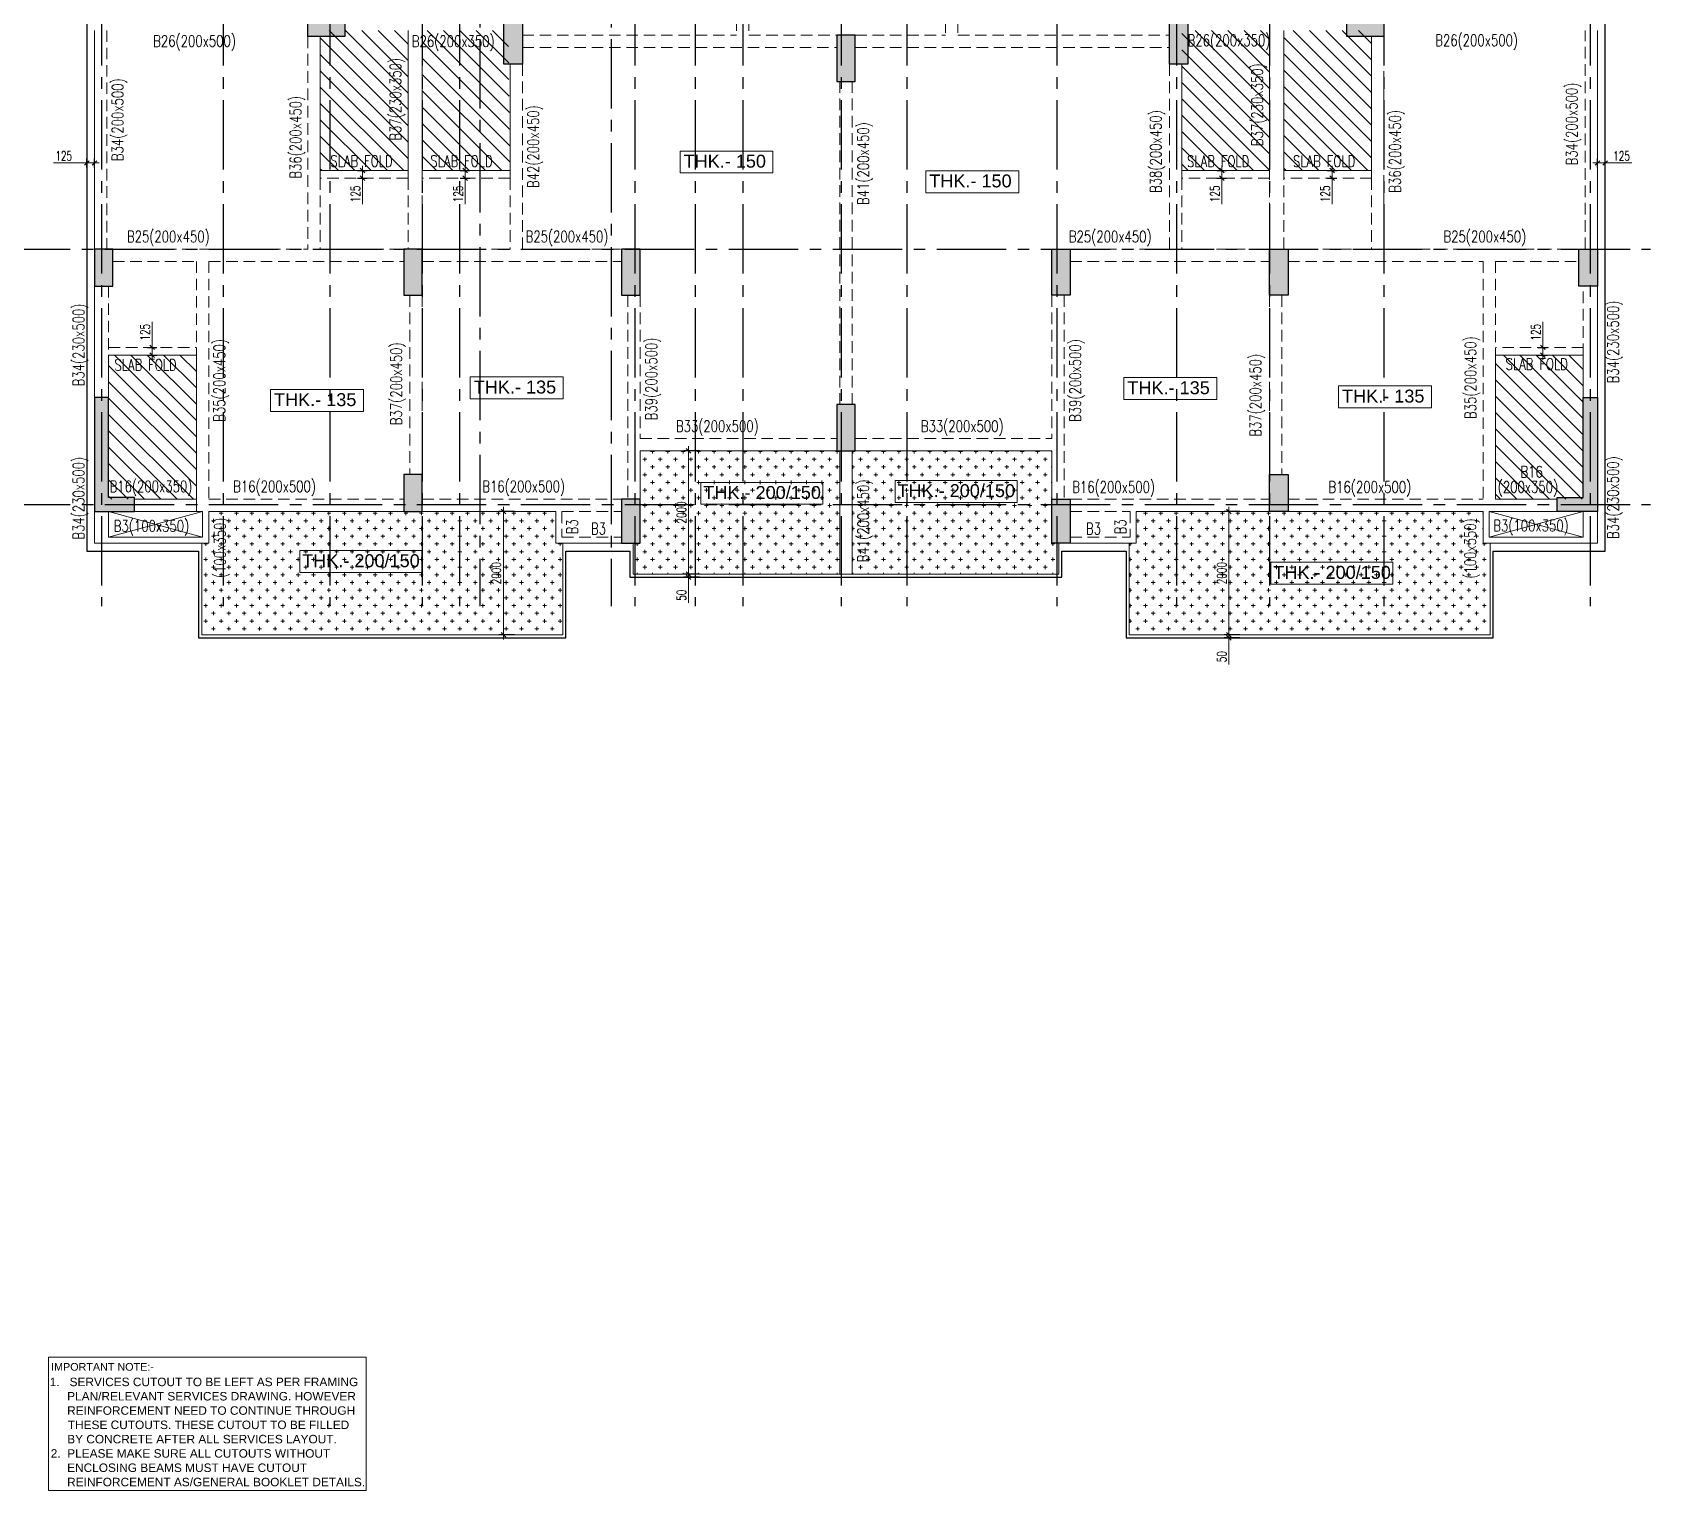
# Model space of a CAD drawing. Header units: millimetres. Extents: x 1255966 to 1543012, y 318612 to 465611.
# Drawn here: x 1416703 to 1442964, y 320204 to 343870 of the extents above; entities that cross this region are included whole.
import ezdxf

# ---------------------------------------------------------------- set-up
doc = ezdxf.new("R2010")
doc.units = ezdxf.units.MM
doc.header["$LTSCALE"] = 500
doc.header["$MEASUREMENT"] = 0
doc.header["$PDMODE"] = 34
doc.linetypes.add('HIDDEN', pattern=[0.375, 0.25, -0.125])
doc.linetypes.add('Site$0$CENTER2', pattern=[1.125, 0.75, -0.125, 0.125, -0.125])
doc.layers.get('Defpoints').update_dxf_attribs({"lineweight": 0})
for name, color, linetype in [('3BEAM NO', 6, 'Continuous'), ('GLASS', 5, 'Continuous'), ('GRID', 7, 'Continuous'), ('S-FRAMING PLAN', 4, 'Continuous'), ('T BEAM N', 3, 'Continuous'), ('TOWER AREA COLUMN.', 6, 'Continuous'), ('WINDOW', 5, 'Continuous')]:
    doc.layers.add(name, color=color, linetype=linetype)
for name, color, linetype, lineweight in [('BEAM N0.', 6, 'Continuous', 18), ('CALL', 1, 'Continuous', 18), ('CUT OUT', 1, 'Continuous', 13), ('dim-M', 1, 'Continuous', 15), ('HATCH', 1, 'Continuous', 5), ('TEXT', 7, 'Continuous', 13), ('TEXT 01', 3, 'Continuous', 15), ('TOWER AREA BEAM..', 3, 'Continuous', 20), ('TOWER COL HATCH', 253, 'Continuous', 20)]:
    doc.layers.add(name, color=color, linetype=linetype, lineweight=lineweight)
doc.layers.add('PROJECTION', color=7, linetype='HIDDEN', true_color=0xff4000)
doc.layers.add('STAIR', color=7, linetype='Continuous', true_color=0x3f4f7f)
doc.styles.add('2MM', font='romans.shx', dxfattribs={"width": 0.7})
doc.styles.add('3mm', font='arial.ttf')
doc.styles.add('ABHI', font='arial.ttf')
doc.styles.add('ARIAL', font='arial.ttf')
doc.styles.add('S-T', font='romans.shx')
doc.dimstyles.new('RAJESH', dxfattribs={"dimtxt": 200, "dimasz": 180, "dimexe": 100, "dimexo": 250, "dimgap": 50, "dimtad": 2, "dimdec": 0, "dimrnd": 5, "dimzin": 1, "dimdsep": 46, "dimtxsty": '2MM', "dimblk": 'OBLIQUE', "dimcen": 0, "dimdle": 100, "dimclrd": 1, "dimclre": 1, "dimclrt": 3, "dimadec": 0, "dimazin": 0, "dimtfac": 1, "dimtdec": 0, "dimtix": 1, "dimtmove": 2, "dimatfit": 3, "dimfxl": 1, "dimtolj": 1, "dimlwd": -1, "dimarcsym": 0})
pattern_1 = [(45, (-1381890.62, -304839.69), (-132.582521, 132.582521), [])]
pattern_2 = [(90, (-1381890.62, -304839.69), (-125, 125), [62.5, -187.5]), (180, (-1381859.37, -304808.44), (-125, -125), [62.5, -187.5])]

# ---------------------------------------------------------------- blocks, each defined once
blk = doc.blocks.new('A$Ca8bcdc7a')
at = {"layer": 'HATCH', "ltscale": 10}
h = blk.add_hatch(dxfattribs=at)
h.set_pattern_fill('ANSI31', color=1, scale=1500)
h.set_pattern_definition(pattern_1)
h.paths.add_polyline_path([(-11160, -13625), (-12585, -13625), (-12585, -15900), (-11160, -15900)])
h = blk.add_hatch(dxfattribs=at)
h.set_pattern_fill('ANSI31', color=1, scale=1500)
h.set_pattern_definition(pattern_1)
h.paths.add_polyline_path([(-9505, -13625), (-10930, -13625), (-10930, -14175), (-10930, -15900), (-9505, -15900)])
h = blk.add_hatch(dxfattribs=at)
h.set_pattern_fill('ANSI31', color=1, scale=1500)
h.set_pattern_definition(pattern_1)
h.paths.add_polyline_path([(2820, -14175), (2820, -13625), (1425, -13625), (1395, -15900), (2820, -15900)])
h = blk.add_hatch(dxfattribs=at)
h.set_pattern_fill('ANSI31', color=1, scale=1500)
h.set_pattern_definition(pattern_1)
h.paths.add_polyline_path([(4475, -13625), (3050, -13625), (3050, -15900), (4475, -15900)])
h = blk.add_hatch(dxfattribs=at)
h.set_pattern_fill('ANSI31', color=1, scale=1500)
h.set_pattern_definition(pattern_1)
h.paths.add_polyline_path([(-16020, -21235), (-14595, -21235), (-14595, -18895), (-16020, -18895)])
h = blk.add_hatch(dxfattribs=at)
h.set_pattern_fill('ANSI31', color=1, scale=1500)
h.set_pattern_definition(pattern_1)
h.paths.add_polyline_path([(7910, -18895), (6485, -18895), (6485, -21235), (7910, -21235)])
h = blk.add_hatch(dxfattribs=at)
h.set_pattern_fill('CROSS', color=1, scale=500, angle=90)
h.set_pattern_definition(pattern_2)
h.paths.add_polyline_path([(-4155, -20450), (-4205, -20450), (-7395, -20450), (-7395, -21950), (-7510, -21950), (-7510, -22450), (-4155, -22450)])
h = blk.add_hatch(dxfattribs=at)
h.set_pattern_fill('CROSS', color=1, scale=500, angle=90)
h.set_pattern_definition(pattern_2)
h.paths.add_polyline_path([(-715, -21950), (-715, -20450), (-3955, -20450), (-3955, -22450), (-600, -22450), (-600, -21950)])
h = blk.add_hatch(dxfattribs=at)
h.set_pattern_fill('CROSS', color=1, scale=500, angle=90)
h.set_pattern_definition(pattern_2)
h.paths.add_polyline_path([(-14395, -21435), (-14395, -21950), (-14510, -21950), (-14510, -23435), (-8650, -23435), (-8650, -21950), (-8765, -21950), (-8765, -21435), (-10930, -21435), (-11230, -21435)])
h = blk.add_hatch(dxfattribs=at)
h.set_pattern_fill('CROSS', color=1, scale=500, angle=90)
h.set_pattern_definition(pattern_2)
h.paths.add_polyline_path([(6400, -23435), (6400, -21950), (6285, -21950), (6285, -21435), (3120, -21435), (2820, -21435), (655, -21435), (655, -21950), (540, -21950), (540, -23435)])
at = {"layer": 'CUT OUT', "color": 1, "ltscale": 10}
for p, q in [((-16020, -21435), (-14495, -21850)), ((-14495, -21435), (-16020, -21850)), ((6385, -21435), (7910, -21850)), ((7910, -21435), (6385, -21850))]:
    blk.add_line(p, q, dxfattribs=at)
at = {"layer": 'S-FRAMING PLAN', "color": 3, "linetype": 'ByBlock', "lineweight": 20, "ltscale": 10}
for p, q in [((-16250, -17175), (-16250, -13625)), ((-11160, -15900), (-11160, -13625)), ((-10930, -15900), (-10930, -13625)), ((2820, -13625), (2820, -16025)), ((3050, -13625), (3050, -16025)), ((8140, -13625), (8140, -17175)), ((-12585, -13725), (-12585, -16025)), ((4475, -13725), (4475, -16025)), ((-9505, -14175), (-9505, -16025)), ((1395, -14175), (1395, -16025)), ((-12585, -15900), (-11160, -15900)), ((-10930, -15900), (-9505, -15900)), ((1395, -15900), (2820, -15900)), ((3050, -15900), (4475, -15900)), ((-16250, -19585), (-16250, -17775)), ((8140, -17775), (8140, -19585)), ((-16020, -18895), (-14595, -18895)), ((-16020, -19585), (-16020, -18895)), ((-14595, -18895), (-14595, -21235)), ((7910, -18895), (6485, -18895)), ((6485, -18895), (6485, -21435)), ((7910, -18895), (7910, -19585)), ((-4205, -20450), (-7395, -20450)), ((-7395, -20450), (-7395, -21235)), ((-4155, -22450), (-4155, -20450)), ((-3955, -22450), (-3955, -20450)), ((-715, -20450), (-3905, -20450)), ((-715, -20450), (-715, -21235)), ((-14595, -21235), (-15600, -21235)), ((7490, -21235), (6485, -21235)), ((-16250, -21950), (-16250, -21435)), ((-16020, -21850), (-16020, -21435)), ((-14495, -21435), (-15600, -21435)), ((-14495, -21435), (-14495, -21850)), ((-14395, -21435), (-14395, -21950)), ((-11230, -21435), (-14395, -21435)), ((-8765, -21435), (-10930, -21435)), ((-8765, -21435), (-8765, -21950)), ((655, -21435), (655, -21950)), ((2820, -21435), (655, -21435)), ((6285, -21435), (3120, -21435)), ((6285, -21435), (6285, -21950)), ((6385, -21435), (6385, -21850)), ((7490, -21435), (6385, -21435)), ((7910, -21435), (7910, -21850)), ((8140, -21435), (8140, -21950)), ((-14395, -21950), (-16250, -21950)), ((-14495, -21850), (-16020, -21850)), ((-7695, -21950), (-8765, -21950)), ((655, -21950), (-415, -21950)), ((8140, -21950), (6285, -21950)), ((7910, -21850), (6385, -21850))]:
    blk.add_line(p, q, dxfattribs=at)
for points in [[(-8650, -21950), (-8650, -23435), (-14510, -23435), (-14510, -21950)], [(-600, -21950), (-600, -22450), (-7510, -22450), (-7510, -21950)], [(540, -21950), (540, -23435), (6400, -23435), (6400, -21950)]]:
    blk.add_lwpolyline(points, dxfattribs=at)
at = {"layer": 'TOWER AREA BEAM..', "color": 3, "linetype": 'HIDDEN', "ltscale": 1.5}
for p, q in [((-5870, -11510), (-5870, -13705)), ((-5670, -11510), (-5670, -13705)), ((-2480, -11475), (-2480, -13705)), ((-2280, -11475), (-2280, -13705)), ((-16050, -17175), (-16050, -13625)), ((7940, -13625), (7940, -17175)), ((-12785, -13725), (-12785, -17175)), ((-5870, -13705), (-9305, -13705)), ((-4205, -13905), (-9305, -13905)), ((-4205, -13705), (-5670, -13705)), ((-2480, -13705), (-3905, -13705)), ((1195, -13905), (-3905, -13905)), ((1195, -13705), (-2280, -13705)), ((4675, -13725), (4675, -17175)), ((-9305, -14175), (-9305, -17175)), ((1195, -14175), (1195, -17175)), ((-4155, -19700), (-4155, -14455)), ((-3955, -19700), (-3955, -14455)), ((-11160, -17175), (-11160, -15900)), ((-10930, -17175), (-10930, -15900)), ((-12585, -16025), (-11160, -16025)), ((-12585, -16025), (-12585, -17175)), ((-10930, -16025), (-9505, -16025)), ((-9505, -16025), (-9505, -17175)), ((1395, -16025), (2820, -16025)), ((1395, -16025), (1395, -17175)), ((2820, -16025), (2820, -17175)), ((3050, -16025), (4475, -16025)), ((3050, -16025), (3050, -17175)), ((4475, -16025), (4475, -17175)), ((-12785, -17175), (-15950, -17175)), ((-11230, -17175), (-12585, -17175)), ((-9505, -17175), (-10930, -17175)), ((-7695, -17175), (-9305, -17175)), ((1195, -17175), (-415, -17175)), ((2820, -17175), (1395, -17175)), ((4475, -17175), (3120, -17175)), ((7840, -17175), (4675, -17175)), ((-14595, -17375), (-15950, -17375)), ((-14595, -17375), (-14595, -18895)), ((-14395, -17375), (-14395, -21235)), ((-11230, -17375), (-14395, -17375)), ((-7695, -17375), (-10930, -17375)), ((2820, -17375), (-415, -17375)), ((6285, -17375), (3120, -17375)), ((6285, -17375), (6285, -21235)), ((6485, -17375), (6485, -18895)), ((7840, -17375), (6485, -17375)), ((-16020, -18895), (-16020, -17775)), ((7910, -17775), (7910, -18895)), ((-11130, -17925), (-11130, -20835)), ((-10930, -17925), (-10930, -20835)), ((-7595, -17925), (-7595, -21235)), ((-7395, -17925), (-7395, -20250)), ((-715, -17925), (-715, -20250)), ((-515, -17925), (-515, -21235)), ((2820, -17925), (2820, -20835)), ((3020, -17925), (3020, -20835)), ((-16020, -18770), (-14595, -18770)), ((7910, -18770), (6485, -18770)), ((-4205, -20250), (-7395, -20250)), ((-715, -20250), (-3905, -20250)), ((-11230, -21235), (-14395, -21235)), ((-7695, -21235), (-10930, -21235)), ((2820, -21235), (-415, -21235)), ((6285, -21235), (3120, -21235)), ((-8665, -21435), (-8665, -21850)), ((-7695, -21435), (-8665, -21435)), ((555, -21435), (-415, -21435)), ((555, -21435), (555, -21850)), ((-7695, -21850), (-8665, -21850)), ((555, -21850), (-415, -21850))]:
    blk.add_line(p, q, dxfattribs=at)
blk = doc.blocks.new('EEE')
at = {"layer": 'GRID', "color": 16, "linetype": 'Site$0$CENTER2', "ltscale": 3}
for points in [[(1417825.6, 258923.2), (1417825.6, 223711.9)], [(1419800.6, 258923.2), (1419800.6, 223711.9)], [(1421530.6, 258923.2), (1421530.6, 223711.9)], [(1423030.6, 258923.2), (1423030.6, 223711.9)], [(1423635.6, 258923.2), (1423635.6, 223711.9)], [(1424487.3, 258923.2), (1423965.6, 258229.8), (1423965.6, 223711.9)], [(1425576.4, 258923.2), (1426098.1, 258229.8), (1426098.1, 223711.9)], [(1426480.6, 258923.2), (1426480.6, 223711.9)], [(1427460.6, 258923.2), (1427460.6, 223711.9)], [(1428230.6, 258923.2), (1428230.6, 223711.9)], [(1429830.6, 258923.2), (1429830.6, 223711.9)], [(1430895.6, 258923.2), (1430895.6, 223711.9)], [(1433330.6, 258923.2), (1433330.6, 223711.9)], [(1435270.6, 258923.2), (1435270.6, 223711.9)], [(1436780.6, 258923.2), (1436780.6, 223711.9)], [(1438635.6, 258923.2), (1438635.6, 223711.9)], [(1441985.6, 258923.2), (1441985.6, 223711.9)], [(1363880.9, 229508.8), (1442964.5, 229508.8)], [(1363880.9, 225363.8), (1442964.5, 225363.8)]]:
    blk.add_lwpolyline(points, dxfattribs=at)
blk = doc.blocks.new('_Oblique')
at = {"color": 0, "linetype": 'ByBlock', "lineweight": -2}
blk.add_line((-0.5, -0.5), (0.5, 0.5), dxfattribs=at)
blk = doc.blocks.new('*D89')
at = {"layer": 'Defpoints', "color": 0, "ltscale": 100, "transparency": 16777216}
for p in [(1437676, 341628), (1437676, 341503), (1437798, 341503)]:
    blk.add_point(p, dxfattribs=at)
at = {"layer": 'dim-M', "color": 1, "ltscale": 100, "transparency": 16777216}
for p, q in [((1437798, 341703), (1437798, 341428)), ((1437798, 341081), (1437798, 341503))]:
    blk.add_line(p, q, dxfattribs=at)
at = {"layer": 'dim-M', "color": 1, "lineweight": -2, "ltscale": 100, "transparency": 16777216}
for p, q in [((1437716, 341628), (1437873, 341628)), ((1437716, 341503), (1437873, 341503))]:
    blk.add_line(p, q, dxfattribs=at)
at = {"layer": 'dim-M', "color": 1, "ltscale": 100, "transparency": 16777216, "xscale": 75, "yscale": 75, "zscale": 75}
for p, rotation in [((1437798, 341628), 90), ((1437798, 341503), 270)]:
    blk.add_blockref('_Oblique', p, dxfattribs=dict(at, rotation=rotation))
at = {"layer": 'dim-M', "color": 3, "ltscale": 100, "transparency": 16777216, "insert": (1437683, 341249), "char_height": 150, "attachment_point": 5, "rotation": 90, "style": '2MM'}
blk.add_mtext('\\A1;125', dxfattribs=at)
blk = doc.blocks.new('*D90')
at = {"layer": 'Defpoints', "color": 0, "ltscale": 100, "transparency": 16777216}
for p in [(1435886, 341628), (1435886, 341503), (1436008, 341503)]:
    blk.add_point(p, dxfattribs=at)
at = {"layer": 'dim-M', "color": 1, "ltscale": 100, "transparency": 16777216}
for p, q in [((1436008, 341703), (1436008, 341428)), ((1436008, 341081), (1436008, 341503))]:
    blk.add_line(p, q, dxfattribs=at)
at = {"layer": 'dim-M', "color": 1, "lineweight": -2, "ltscale": 100, "transparency": 16777216}
for p, q in [((1435926, 341628), (1436083, 341628)), ((1435926, 341503), (1436083, 341503))]:
    blk.add_line(p, q, dxfattribs=at)
at = {"layer": 'dim-M', "color": 1, "ltscale": 100, "transparency": 16777216, "xscale": 75, "yscale": 75, "zscale": 75}
for p, rotation in [((1436008, 341628), 90), ((1436008, 341503), 270)]:
    blk.add_blockref('_Oblique', p, dxfattribs=dict(at, rotation=rotation))
at = {"layer": 'dim-M', "color": 3, "ltscale": 100, "transparency": 16777216, "insert": (1435893, 341249), "char_height": 150, "attachment_point": 5, "rotation": 90, "style": '2MM'}
blk.add_mtext('\\A1;125', dxfattribs=at)
blk = doc.blocks.new('*D91')
at = {"layer": 'Defpoints', "color": 0, "ltscale": 100, "transparency": 16777216}
for p in [(1423605, 341628), (1423605, 341503), (1423728, 341503)]:
    blk.add_point(p, dxfattribs=at)
at = {"layer": 'dim-M', "color": 1, "ltscale": 100, "transparency": 16777216}
for p, q in [((1423728, 341703), (1423728, 341428)), ((1423728, 341081), (1423728, 341503))]:
    blk.add_line(p, q, dxfattribs=at)
at = {"layer": 'dim-M', "color": 1, "lineweight": -2, "ltscale": 100, "transparency": 16777216}
for p, q in [((1423645, 341628), (1423803, 341628)), ((1423645, 341503), (1423803, 341503))]:
    blk.add_line(p, q, dxfattribs=at)
at = {"layer": 'dim-M', "color": 1, "ltscale": 100, "transparency": 16777216, "xscale": 75, "yscale": 75, "zscale": 75}
for p, rotation in [((1423728, 341628), 90), ((1423728, 341503), 270)]:
    blk.add_blockref('_Oblique', p, dxfattribs=dict(at, rotation=rotation))
at = {"layer": 'dim-M', "color": 3, "ltscale": 100, "transparency": 16777216, "insert": (1423613, 341248), "char_height": 150, "attachment_point": 5, "rotation": 90, "style": '2MM'}
blk.add_mtext('\\A1;125', dxfattribs=at)
blk = doc.blocks.new('*D84')
at = {"layer": 'Defpoints', "color": 0, "ltscale": 100, "transparency": 16777216}
for p in [(1421939, 341628), (1421939, 341503), (1422061, 341503)]:
    blk.add_point(p, dxfattribs=at)
at = {"layer": 'dim-M', "color": 1, "ltscale": 100, "transparency": 16777216}
for p, q in [((1422061, 341703), (1422061, 341428)), ((1422061, 341081), (1422061, 341503))]:
    blk.add_line(p, q, dxfattribs=at)
at = {"layer": 'dim-M', "color": 1, "lineweight": -2, "ltscale": 100, "transparency": 16777216}
for p, q in [((1421979, 341628), (1422136, 341628)), ((1421979, 341503), (1422136, 341503))]:
    blk.add_line(p, q, dxfattribs=at)
at = {"layer": 'dim-M', "color": 1, "ltscale": 100, "transparency": 16777216, "xscale": 75, "yscale": 75, "zscale": 75}
for p, rotation in [((1422061, 341628), 90), ((1422061, 341503), 270)]:
    blk.add_blockref('_Oblique', p, dxfattribs=dict(at, rotation=rotation))
at = {"layer": 'dim-M', "color": 3, "ltscale": 100, "transparency": 16777216, "insert": (1421946, 341248), "char_height": 150, "attachment_point": 5, "rotation": 90, "style": '2MM'}
blk.add_mtext('\\A1;125', dxfattribs=at)
blk = doc.blocks.new('*D86')
at = {"layer": 'Defpoints', "color": 0, "ltscale": 100, "transparency": 16777216}
for p in [(1441095, 338758), (1441095, 338633), (1441217, 338633)]:
    blk.add_point(p, dxfattribs=at)
at = {"layer": 'dim-M', "color": 1, "ltscale": 100, "transparency": 16777216}
for p, q in [((1441217, 339171), (1441217, 338758)), ((1441217, 338833), (1441217, 338558))]:
    blk.add_line(p, q, dxfattribs=at)
at = {"layer": 'dim-M', "color": 1, "lineweight": -2, "ltscale": 100, "transparency": 16777216}
for p, q in [((1441135, 338758), (1441292, 338758)), ((1441135, 338633), (1441292, 338633))]:
    blk.add_line(p, q, dxfattribs=at)
at = {"layer": 'dim-M', "color": 1, "ltscale": 100, "transparency": 16777216, "xscale": 75, "yscale": 75, "zscale": 75}
for p, rotation in [((1441217, 338758), 90), ((1441217, 338633), 270)]:
    blk.add_blockref('_Oblique', p, dxfattribs=dict(at, rotation=rotation))
at = {"layer": 'dim-M', "color": 3, "ltscale": 100, "transparency": 16777216, "insert": (1441102, 339003), "char_height": 150, "attachment_point": 5, "rotation": 90, "style": '2MM'}
blk.add_mtext('\\A1;125', dxfattribs=at)
blk = doc.blocks.new('*D87')
at = {"layer": 'Defpoints', "color": 0, "ltscale": 100, "transparency": 16777216}
for p in [(1418526, 338758), (1418526, 338633), (1418648, 338633)]:
    blk.add_point(p, dxfattribs=at)
at = {"layer": 'dim-M', "color": 1, "ltscale": 100, "transparency": 16777216}
for p, q in [((1418648, 339171), (1418648, 338758)), ((1418648, 338833), (1418648, 338558))]:
    blk.add_line(p, q, dxfattribs=at)
at = {"layer": 'dim-M', "color": 1, "lineweight": -2, "ltscale": 100, "transparency": 16777216}
for p, q in [((1418566, 338758), (1418723, 338758)), ((1418566, 338633), (1418723, 338633))]:
    blk.add_line(p, q, dxfattribs=at)
at = {"layer": 'dim-M', "color": 1, "ltscale": 100, "transparency": 16777216, "xscale": 75, "yscale": 75, "zscale": 75}
for p, rotation in [((1418648, 338758), 90), ((1418648, 338633), 270)]:
    blk.add_blockref('_Oblique', p, dxfattribs=dict(at, rotation=rotation))
at = {"layer": 'dim-M', "color": 3, "ltscale": 100, "transparency": 16777216, "insert": (1418533, 339003), "char_height": 150, "attachment_point": 5, "rotation": 90, "style": '2MM'}
blk.add_mtext('\\A1;125', dxfattribs=at)
blk = doc.blocks.new('3tgra')
at = {"layer": 'TOWER COL HATCH'}
h = blk.add_hatch(color=253, dxfattribs=at)
h.dxf.hatch_style = 1
h.paths.add_polyline_path([(1369706, 72417), (1369706, 72717), (1369106, 72717), (1369106, 72417)])
h = blk.add_hatch(color=253, dxfattribs=at)
h.dxf.hatch_style = 1
h.paths.add_polyline_path([(1372586, 72717), (1372286, 72717), (1372286, 71967), (1372586, 71967)])
h = blk.add_hatch(color=253, dxfattribs=at)
h.dxf.hatch_style = 1
h.paths.add_polyline_path([(1383386, 72717), (1383086, 72717), (1383086, 71967), (1383386, 71967)])
h = blk.add_hatch(color=253, dxfattribs=at)
h.dxf.hatch_style = 1
h.paths.add_polyline_path([(1386566, 72417), (1386566, 72717), (1385966, 72717), (1385966, 72417)])
h = blk.add_hatch(color=253, dxfattribs=at)
h.dxf.hatch_style = 1
h.paths.add_polyline_path([(1377686, 72437), (1377986, 72437), (1377986, 71687), (1377686, 71687)])
h = blk.add_hatch(color=253, dxfattribs=at)
h.dxf.hatch_style = 1
h.paths.add_polyline_path([(1365941, 68967), (1365641, 68967), (1365641, 68367), (1365941, 68367)])
h = blk.add_hatch(color=253, dxfattribs=at)
h.dxf.hatch_style = 1
h.paths.add_polyline_path([(1370961, 68967), (1370661, 68967), (1370661, 68217), (1370961, 68217)])
h = blk.add_hatch(color=253, dxfattribs=at)
h.dxf.hatch_style = 1
h.paths.add_polyline_path([(1374496, 68967), (1374196, 68967), (1374196, 68217), (1374496, 68217)])
h = blk.add_hatch(color=253, dxfattribs=at)
h.dxf.hatch_style = 1
h.paths.add_polyline_path([(1381176, 68967), (1381476, 68967), (1381476, 68217), (1381176, 68217)])
h = blk.add_hatch(color=253, dxfattribs=at)
h.dxf.hatch_style = 1
h.paths.add_polyline_path([(1384711, 68967), (1385011, 68967), (1385011, 68217), (1384711, 68217)])
h = blk.add_hatch(color=253, dxfattribs=at)
h.dxf.hatch_style = 1
h.paths.add_polyline_path([(1389731, 68967), (1390031, 68967), (1390031, 68367), (1389731, 68367)])
h = blk.add_hatch(color=253, dxfattribs=at)
h.dxf.hatch_style = 1
h.paths.add_polyline_path([(1365641, 66557), (1365641, 64707), (1366291, 64707), (1366291, 64937), (1365871, 64937), (1365871, 66557)])
h = blk.add_hatch(color=253, dxfattribs=at)
h.dxf.hatch_style = 1
h.paths.add_polyline_path([(1390031, 66557), (1390031, 64707), (1389381, 64707), (1389381, 64937), (1389801, 64937), (1389801, 66557)])
h = blk.add_hatch(color=253, dxfattribs=at)
h.dxf.hatch_style = 1
h.paths.add_polyline_path([(1377686, 66442), (1377986, 66442), (1377986, 65692), (1377686, 65692)])
h = blk.add_hatch(color=253, dxfattribs=at)
h.dxf.hatch_style = 1
h.paths.add_polyline_path([(1370961, 65307), (1370661, 65307), (1370661, 64707), (1370961, 64707)])
h = blk.add_hatch(color=253, dxfattribs=at)
h.dxf.hatch_style = 1
h.paths.add_polyline_path([(1384711, 65307), (1385011, 65307), (1385011, 64707), (1384711, 64707)])
h = blk.add_hatch(color=253, dxfattribs=at)
h.dxf.hatch_style = 1
h.paths.add_polyline_path([(1374496, 64907), (1374196, 64907), (1374196, 64192), (1374496, 64192)])
h = blk.add_hatch(color=253, dxfattribs=at)
h.dxf.hatch_style = 1
h.paths.add_polyline_path([(1381176, 64907), (1381476, 64907), (1381476, 64192), (1381176, 64192)])
at = {"layer": 'TOWER AREA COLUMN.', "color": 4}
for points in [[(1369706, 72417), (1369706, 72717), (1369106, 72717), (1369106, 72417)], [(1372586, 72717), (1372286, 72717), (1372286, 71967), (1372586, 71967)], [(1383386, 72717), (1383086, 72717), (1383086, 71967), (1383386, 71967)], [(1386566, 72417), (1386566, 72717), (1385966, 72717), (1385966, 72417)], [(1377686, 72437), (1377986, 72437), (1377986, 71687), (1377686, 71687)], [(1365941, 68967), (1365641, 68967), (1365641, 68367), (1365941, 68367)], [(1370961, 68967), (1370661, 68967), (1370661, 68217), (1370961, 68217)], [(1374496, 68967), (1374196, 68967), (1374196, 68217), (1374496, 68217)], [(1381176, 68967), (1381476, 68967), (1381476, 68217), (1381176, 68217)], [(1384711, 68967), (1385011, 68967), (1385011, 68217), (1384711, 68217)], [(1389731, 68967), (1390031, 68967), (1390031, 68367), (1389731, 68367)], [(1377686, 66442), (1377986, 66442), (1377986, 65692), (1377686, 65692)], [(1370961, 65307), (1370661, 65307), (1370661, 64707), (1370961, 64707)], [(1384711, 65307), (1385011, 65307), (1385011, 64707), (1384711, 64707)], [(1374496, 64907), (1374196, 64907), (1374196, 64192), (1374496, 64192)], [(1381176, 64907), (1381476, 64907), (1381476, 64192), (1381176, 64192)]]:
    blk.add_lwpolyline(points, close=True, dxfattribs=at)
for points in [[(1365641, 66557), (1365641, 64707), (1366291, 64707), (1366291, 64937), (1365871, 64937), (1365871, 66557), (1365641, 66557)], [(1390031, 66557), (1390031, 64707), (1389381, 64707), (1389381, 64937), (1389801, 64937), (1389801, 66557), (1390031, 66557)]]:
    blk.add_lwpolyline(points, dxfattribs=at)
blk = doc.blocks.new('*D584')
at = {"layer": 'Defpoints', "color": 0, "ltscale": 100, "transparency": 16777216}
for p in [(1436338, 336093), (1436119, 334093), (1436338, 334093)]:
    blk.add_point(p, dxfattribs=at)
at = {"layer": 'dim-M', "color": 1, "ltscale": 100, "transparency": 16777216}
blk.add_line((1436119, 336168), (1436119, 334018), dxfattribs=at)
at = {"layer": 'dim-M', "color": 1, "lineweight": -2, "ltscale": 100, "transparency": 16777216}
for p, q in [((1436298, 336093), (1436044, 336093)), ((1436298, 334093), (1436044, 334093))]:
    blk.add_line(p, q, dxfattribs=at)
at = {"layer": 'dim-M', "color": 1, "ltscale": 100, "transparency": 16777216, "xscale": 75, "yscale": 75, "zscale": 75}
for p, rotation in [((1436119, 336093), 90), ((1436119, 334093), 270)]:
    blk.add_blockref('_Oblique', p, dxfattribs=dict(at, rotation=rotation))
at = {"layer": 'dim-M', "color": 3, "ltscale": 100, "transparency": 16777216, "insert": (1436004, 335093), "char_height": 150, "attachment_point": 5, "rotation": 90, "style": '2MM'}
blk.add_mtext('\\A1;2000', dxfattribs=at)
blk = doc.blocks.new('*D585')
at = {"layer": 'Defpoints', "color": 0, "ltscale": 100, "transparency": 16777216}
for p in [(1427570, 337078), (1427351, 335078), (1427570, 335078)]:
    blk.add_point(p, dxfattribs=at)
at = {"layer": 'dim-M', "color": 1, "lineweight": -2, "ltscale": 100, "transparency": 16777216}
for p, q in [((1427530, 337078), (1427276, 337078)), ((1427530, 335078), (1427276, 335078))]:
    blk.add_line(p, q, dxfattribs=at)
at = {"layer": 'dim-M', "color": 1, "ltscale": 100, "transparency": 16777216}
blk.add_line((1427351, 337153), (1427351, 335003), dxfattribs=at)
at = {"layer": 'dim-M', "color": 1, "ltscale": 100, "transparency": 16777216, "xscale": 75, "yscale": 75, "zscale": 75}
for p, rotation in [((1427351, 337078), 90), ((1427351, 335078), 270)]:
    blk.add_blockref('_Oblique', p, dxfattribs=dict(at, rotation=rotation))
at = {"layer": 'dim-M', "color": 3, "ltscale": 100, "transparency": 16777216, "insert": (1427236, 336078), "char_height": 150, "attachment_point": 5, "rotation": 90, "style": '2MM'}
blk.add_mtext('\\A1;2000', dxfattribs=at)
blk = doc.blocks.new('*D586')
at = {"layer": 'Defpoints', "color": 0, "ltscale": 100, "transparency": 16777216}
for p in [(1424565, 336093), (1424347, 334093), (1424565, 334093)]:
    blk.add_point(p, dxfattribs=at)
at = {"layer": 'dim-M', "color": 1, "ltscale": 100, "transparency": 16777216}
blk.add_line((1424347, 336168), (1424347, 334018), dxfattribs=at)
at = {"layer": 'dim-M', "color": 1, "lineweight": -2, "ltscale": 100, "transparency": 16777216}
for p, q in [((1424525, 336093), (1424272, 336093)), ((1424525, 334093), (1424272, 334093))]:
    blk.add_line(p, q, dxfattribs=at)
at = {"layer": 'dim-M', "color": 1, "ltscale": 100, "transparency": 16777216, "xscale": 75, "yscale": 75, "zscale": 75}
for p, rotation in [((1424347, 336093), 90), ((1424347, 334093), 270)]:
    blk.add_blockref('_Oblique', p, dxfattribs=dict(at, rotation=rotation))
at = {"layer": 'dim-M', "color": 3, "ltscale": 100, "transparency": 16777216, "insert": (1424232, 335093), "char_height": 150, "attachment_point": 5, "rotation": 90, "style": '2MM'}
blk.add_mtext('\\A1;2000', dxfattribs=at)
blk = doc.blocks.new('*D697')
at = {"layer": 'Defpoints', "color": 0, "ltscale": 100, "transparency": 16777216}
for p in [(1442226, 341750), (1442101, 341636), (1442226, 341636)]:
    blk.add_point(p, dxfattribs=at)
at = {"layer": 'dim-M', "color": 1, "ltscale": 100, "transparency": 16777216}
for p, q in [((1442026, 341750), (1442301, 341750)), ((1442661, 341750), (1442226, 341750))]:
    blk.add_line(p, q, dxfattribs=at)
at = {"layer": 'dim-M', "color": 1, "lineweight": -2, "ltscale": 100, "transparency": 16777216}
for p, q in [((1442101, 341676), (1442101, 341825)), ((1442226, 341676), (1442226, 341825))]:
    blk.add_line(p, q, dxfattribs=at)
at = {"layer": 'dim-M', "color": 1, "ltscale": 100, "transparency": 16777216, "xscale": 75, "yscale": 75, "zscale": 75, "rotation": 180}
blk.add_blockref('_Oblique', (1442101, 341750), dxfattribs=at)
at = {"layer": 'dim-M', "color": 1, "ltscale": 100, "transparency": 16777216, "xscale": 75, "yscale": 75, "zscale": 75}
blk.add_blockref('_Oblique', (1442226, 341750), dxfattribs=at)
at = {"layer": 'dim-M', "color": 3, "ltscale": 100, "transparency": 16777216, "insert": (1442493, 341865), "char_height": 150, "attachment_point": 5, "style": '2MM'}
blk.add_mtext('\\A1;125', dxfattribs=at)
blk = doc.blocks.new('*D702')
at = {"layer": 'Defpoints', "color": 0, "ltscale": 100, "transparency": 16777216}
for p in [(1436338, 334093), (1436119, 334043), (1436338, 334043)]:
    blk.add_point(p, dxfattribs=at)
at = {"layer": 'dim-M', "color": 1, "lineweight": -2, "ltscale": 100, "transparency": 16777216}
for p, q in [((1436298, 334093), (1436044, 334093)), ((1436298, 334043), (1436044, 334043))]:
    blk.add_line(p, q, dxfattribs=at)
at = {"layer": 'dim-M', "color": 1, "ltscale": 100, "transparency": 16777216}
for p, q in [((1436119, 334093), (1436119, 334168)), ((1436119, 334093), (1436119, 334043)), ((1436119, 334093), (1436119, 334043)), ((1436119, 334043), (1436119, 333968)), ((1436119, 333613), (1436119, 334043))]:
    blk.add_line(p, q, dxfattribs=at)
at = {"layer": 'dim-M', "color": 1, "ltscale": 100, "transparency": 16777216, "xscale": 75, "yscale": 75, "zscale": 75}
for p, rotation in [((1436119, 334093), 270), ((1436119, 334043), 90)]:
    blk.add_blockref('_Oblique', p, dxfattribs=dict(at, rotation=rotation))
at = {"layer": 'dim-M', "color": 3, "ltscale": 100, "transparency": 16777216, "insert": (1436004, 333738), "char_height": 150, "attachment_point": 5, "rotation": 90, "style": '2MM'}
blk.add_mtext('\\A1;50', dxfattribs=at)
blk = doc.blocks.new('*D703')
at = {"layer": 'Defpoints', "color": 0, "ltscale": 100, "transparency": 16777216}
for p in [(1427351, 335028), (1427570, 335078), (1427570, 335028)]:
    blk.add_point(p, dxfattribs=at)
at = {"layer": 'dim-M', "color": 1, "ltscale": 100, "transparency": 16777216}
for p, q in [((1427351, 335078), (1427351, 335153)), ((1427351, 335078), (1427351, 335028)), ((1427351, 335078), (1427351, 335028)), ((1427351, 335028), (1427351, 334953)), ((1427351, 334611), (1427351, 335028))]:
    blk.add_line(p, q, dxfattribs=at)
at = {"layer": 'dim-M', "color": 1, "lineweight": -2, "ltscale": 100, "transparency": 16777216}
for p, q in [((1427530, 335078), (1427276, 335078)), ((1427530, 335028), (1427276, 335028))]:
    blk.add_line(p, q, dxfattribs=at)
at = {"layer": 'dim-M', "color": 1, "ltscale": 100, "transparency": 16777216, "xscale": 75, "yscale": 75, "zscale": 75}
for p, rotation in [((1427351, 335078), 270), ((1427351, 335028), 90)]:
    blk.add_blockref('_Oblique', p, dxfattribs=dict(at, rotation=rotation))
at = {"layer": 'dim-M', "color": 3, "ltscale": 100, "transparency": 16777216, "insert": (1427236, 334736), "char_height": 150, "attachment_point": 5, "rotation": 90, "style": '2MM'}
blk.add_mtext('\\A1;50', dxfattribs=at)
blk = doc.blocks.new('*D698')
at = {"layer": 'Defpoints', "color": 0, "ltscale": 100, "transparency": 16777216}
for p in [(1417711, 341750), (1417586, 341636), (1417711, 341636)]:
    blk.add_point(p, dxfattribs=at)
at = {"layer": 'dim-M', "color": 1, "ltscale": 100, "transparency": 16777216}
for p, q in [((1417043, 341750), (1417586, 341750)), ((1417511, 341750), (1417786, 341750))]:
    blk.add_line(p, q, dxfattribs=at)
at = {"layer": 'dim-M', "color": 1, "lineweight": -2, "ltscale": 100, "transparency": 16777216}
for p, q in [((1417586, 341676), (1417586, 341825)), ((1417711, 341676), (1417711, 341825))]:
    blk.add_line(p, q, dxfattribs=at)
at = {"layer": 'dim-M', "color": 1, "ltscale": 100, "transparency": 16777216, "xscale": 75, "yscale": 75, "zscale": 75, "rotation": 180}
blk.add_blockref('_Oblique', (1417586, 341750), dxfattribs=at)
at = {"layer": 'dim-M', "color": 1, "ltscale": 100, "transparency": 16777216, "xscale": 75, "yscale": 75, "zscale": 75}
blk.add_blockref('_Oblique', (1417711, 341750), dxfattribs=at)
at = {"layer": 'dim-M', "color": 3, "ltscale": 100, "transparency": 16777216, "insert": (1417211, 341865), "char_height": 150, "attachment_point": 5, "style": '2MM'}
blk.add_mtext('\\A1;125', dxfattribs=at)
blk = doc.blocks.new('A$C23cda4c2')
at = {"layer": 'CALL', "color": 7, "linetype": 'Continuous', "ltscale": 10}
blk.add_lwpolyline([(754, 0), (-754, 0), (-754, -355), (754, -355)], close=True, dxfattribs=at)
at = {"layer": 'TEXT 01', "color": 2, "linetype": 'Continuous', "style": 'ABHI'}
blk.add_text('THK.- 135', height=210, dxfattribs=at).set_placement((-697, -269, -4))

msp = doc.modelspace()

# ---------------------------------------------------------------- linework, layer by layer
at = {"layer": 'BEAM N0.'}
for p, q in [((1416964.5, 322370.2), (1422118.3, 322369.6)), ((1416964.5, 320204.2), (1416964.5, 322370.2)), ((1422118.3, 322369.6), (1422118.3, 320203.6)), ((1422118.3, 320203.6), (1416964.5, 320204.2))]:
    msp.add_line(p, q, dxfattribs=at)
at = {"layer": 'CALL', "color": 7, "linetype": 'Continuous', "ltscale": 10, "elevation": -0.2}
for points in [[(1428721.8, 341943.6), (1427213.6, 341943.6), (1427213.6, 341588.1), (1428721.8, 341588.1)], [(1432708.7, 341623.6), (1431200.6, 341623.6), (1431200.6, 341268.2), (1432708.7, 341268.2)]]:
    msp.add_lwpolyline(points, close=True, dxfattribs=at)
at = {"layer": 'CALL', "color": 7, "linetype": 'Continuous', "ltscale": 10}
for points in [[(1429532, 336567), (1427552.8, 336567), (1427552.8, 336211.5), (1429532, 336211.5)], [(1432682.2, 336596.7), (1430703, 336596.7), (1430703, 336241.2), (1432682.2, 336241.2)], [(1423021.8, 335459.8), (1421042.6, 335459.8), (1421042.6, 335104.4), (1423021.8, 335104.4)], [(1438781.5, 335270.2), (1436802.4, 335270.2), (1436802.4, 334914.7), (1438781.5, 334914.7)]]:
    msp.add_lwpolyline(points, close=True, dxfattribs=at)
at = {"layer": 'PROJECTION', "ltscale": 750}
msp.add_lwpolyline([(1417585.6, 344742.9), (1417585.6, 335452.9), (1419400.6, 335452.9), (1419400.6, 334042.9), (1425360.6, 334042.9), (1425360.6, 335452.9), (1426400.6, 335452.9), (1426400.6, 335027.9), (1433410.6, 335027.9), (1433410.6, 335452.9), (1434450.6, 335452.9), (1434450.6, 334042.9), (1440410.6, 334042.9), (1440410.6, 335452.9), (1442225.6, 335452.9), (1442225.6, 344742.9)], dxfattribs=at)

# ---------------------------------------------------------------- block references
at = {"layer": 'CUT OUT', "color": 4, "xscale": -1}
msp.add_blockref('3tgra', (2807741.3, 271386.2), dxfattribs=at)
at = {"layer": 'GLASS', "color": 4, "ltscale": 10, "xscale": -1}
msp.add_blockref('A$Ca8bcdc7a', (1425850.6, 357527.7), dxfattribs=at)
at = {"layer": 'GRID', "color": 4}
msp.add_blockref('EEE', (0, 110844.1), dxfattribs=at)
at = {"layer": 'STAIR', "color": 4, "ltscale": 10}
for p in [(1424563.2, 338278), (1435170.6, 338266.9), (1421320.8, 338073.3), (1438653.7, 338131)]:
    msp.add_blockref('A$C23cda4c2', p, dxfattribs=at)

# ---------------------------------------------------------------- texts
at = {"layer": '3BEAM NO', "color": 4, "lineweight": 0, "style": 'S-T', "width": 0.75}
for p in [(1421538.6, 341689, 2.2), (1423162, 341689, 2.2), (1435442, 341685, 2.2), (1437161, 341685, 2.2), (1418034.8, 338381.2, 2.2), (1440610.1, 338394.3, 2.2)]:
    msp.add_text('SLAB FOLD', height=185, dxfattribs=at).set_placement(p)
at = {"layer": 'T BEAM N', "color": 7, "lineweight": 0, "style": 'S-T', "width": 0.75}
for s, p in [('B26(200x500)', (1418662.9, 343635.7)), ('B26(200x350)', (1422860.8, 343632.7)), ('B26(200x350)', (1435450.9, 343647.9)), ('B26(200x500)', (1439468.5, 343647.9)), ('B25(200x450)', (1418237.2, 340463.5)), ('B25(200x450)', (1424707.8, 340463.5)), ('B25(200x450)', (1433522.7, 340463.5)), ('B25(200x450)', (1439602.7, 340463.5)), ('B33(200x500)', (1427146.4, 337386.4)), ('B33(200x500)', (1431120.9, 337386.4)), ('B16', (1440852, 336647.3)), ('B16(200x350)', (1417955.9, 336407.9)), ('B16(200x500)', (1419961.4, 336407.9)), ('B16(200x500)', (1424004.3, 336407.9)), ('B16(200x500)', (1433577.9, 336399.5)), ('B16(200x500)', (1437736.2, 336399.5)), ('(200x350)', (1440483.1, 336399.5)), ('B3(100x350)', (1418023.5, 335767.2)), ('B3', (1425767.1, 335723)), ('B3', (1433800.8, 335723)), ('B3(100x350)', (1440411.3, 335773))]:
    msp.add_text(s, height=185, dxfattribs=at).set_placement(p)
for s, p in [('B37(230x350)', (1422688.3, 342111.9)), ('B37(230x350)', (1436673.2, 342023.4)), ('B34(200x500)', (1418177.5, 341779.5)), ('B34(200x500)', (1441777.1, 341710)), ('B36(200x450)', (1421066.9, 341495.1)), ('B42(200x450)', (1424924.4, 341343.2)), ('B38(200x450)', (1435026.2, 341263.5)), ('B36(200x450)', (1438908.4, 341266.1)), ('B41(200x450)', (1430278.4, 341068.3)), ('B34(230x500)', (1417545.7, 338125.1)), ('B34(230x500)', (1442448.4, 338173.9)), ('B35(200x450)', (1419829.1, 337549.3)), ('B37(200x450)', (1422700, 337494.1)), ('B39(200x500)', (1426840.3, 337572.4)), ('B39(200x500)', (1433718.4, 337547.8)), ('B35(200x450)', (1440133.8, 337594.3)), ('B37(200x450)', (1436643.2, 337308.4)), ('B34(230x500)', (1417545.7, 335637)), ('B34(230x500)', (1442448.4, 335648.1)), ('B41(200x450)', (1430278.4, 335270)), ('(100x350)', (1419838.8, 335014.3)), ('B3', (1425555.6, 335722.9)), ('B3', (1434452.4, 335722.9)), ('(100x350)', (1440129.5, 335002.7))]:
    msp.add_text(s, height=185, rotation=90, dxfattribs=at).set_placement(p)
at = {"layer": 'TEXT', "color": 3, "style": '3mm'}
for s, p in [('1.   SERVICES CUTOUT TO BE LEFT AS PER FRAMING', (1416985.5, 321899.1, 7.1)), ('PLAN/RELEVANT SERVICES DRAWING. HOWEVER', (1417267.3, 321666.9, 7.1)), ('REINFORCEMENT NEED TO CONTINUE THROUGH', (1417267, 321434.7, 7.1)), ('THESE CUTOUTS. THESE CUTOUT TO BE FILLED', (1417277.6, 321202.6, 7.1)), ('BY CONCRETE AFTER ALL SERVICES LAYOUT.', (1417268, 320970.4, 7.1)), ('2.  PLEASE MAKE SURE ALL CUTOUTS WITHOUT', (1417000.8, 320738.3, 7.1)), ('ENCLOSING BEAMS MUST HAVE CUTOUT', (1417266.9, 320506.1, 7.1)), ('REINFORCEMENT AS/GENERAL BOOKLET DETAILS.', (1417267, 320274, 7.1))]:
    msp.add_text(s, height=137.827, dxfattribs=at).set_placement(p)
at = {"layer": 'TEXT 01', "color": 2, "linetype": 'Continuous', "style": 'ABHI'}
for s, p in [('THK.- 150', (1427270.8, 341674.2, -4.7)), ('THK.- 150', (1431257.8, 341354.3, -4.7)), ('THK.- 200/150', (1427591.7, 336297.6, -4.5)), ('THK.- 200/150', (1430741.9, 336327.3, -4.5)), ('THK.- 200/150', (1421081.5, 335190.5, -4.5)), ('THK.- 200/150', (1436841.3, 335000.8, -4.5))]:
    msp.add_text(s, height=210, dxfattribs=at).set_placement(p)
at = {"layer": 'WINDOW', "color": 4, "lineweight": 0, "style": 'ARIAL'}
msp.add_text('IMPORTANT NOTE:-', height=124.963, dxfattribs=at).set_placement((1417006.5, 322150, 7.1))

# ---------------------------------------------------------------- dimensions: what is measured, and where the dimension line sits
at = {"layer": 'dim-M', "ltscale": 100}
for base, p1, p2, angle, picture, middle in [((1417710.6, 341750), (1417585.6, 341636.5), (1417710.6, 341636.5), 180, '*D698', (1417210.9, 341865)), ((1442225.6, 341750), (1442100.6, 341636.5), (1442225.6, 341636.5), 180, '*D697', (1442493.1, 341865)), ((1422061, 341502.9), (1421938.8, 341627.9), (1421938.8, 341502.9), 90, '*D84', (1422018.6, 341248.5)), ((1423727.6, 341502.9), (1423605.4, 341627.9), (1423605.4, 341502.9), 90, '*D91', (1423685.2, 341248.5)), ((1436008.2, 341503), (1435886, 341628), (1435886, 341503), 90, '*D90', (1435965.8, 341248.5)), ((1437797.8, 341503), (1437675.6, 341628), (1437675.6, 341503), 90, '*D89', (1437755.4, 341248.5)), ((1418647.8, 338632.9), (1418525.6, 338757.9), (1418525.6, 338632.9), 90, '*D87', (1418524.5, 339003.4)), ((1441216.8, 338632.9), (1441094.5, 338757.9), (1441094.5, 338632.9), 90, '*D86', (1441093.5, 339003.4)), ((1427351.2, 335027.9), (1427569.5, 335077.9), (1427569.5, 335027.9), 90, '*D703', (1427351.2, 334736.3)), ((1436119.3, 334042.9), (1436337.6, 334092.9), (1436337.6, 334042.9), 90, '*D702', (1436004.3, 333737.6))]:
    dim = msp.add_linear_dim(base=base, p1=p1, p2=p2, angle=angle, dimstyle='RAJESH', override={"dimtxt": 150, "dimasz": 75, "dimexe": 75, "dimexo": 40, "dimgap": 40, "dimdle": 75, "dimtmove": 1}, dxfattribs=at)
    dim.commit()
    dim.dimension.update_dxf_attribs({"geometry": picture, "text_midpoint": middle, "dimtype": 160})
for base, p1, p2, picture, middle in [((1427351.2, 335077.9), (1427569.5, 337077.9), (1427569.5, 335077.9), '*D585', (1427236.2, 336077.9)), ((1424347.1, 334092.9), (1424565.4, 336092.9), (1424565.4, 334092.9), '*D586', (1424232.1, 335092.9)), ((1436119.3, 334092.9), (1436337.6, 336092.9), (1436337.6, 334092.9), '*D584', (1436004.3, 335092.9))]:
    dim = msp.add_linear_dim(base=base, p1=p1, p2=p2, angle=90, dimstyle='RAJESH', override={"dimtxt": 150, "dimasz": 75, "dimexe": 75, "dimexo": 40, "dimgap": 40, "dimdle": 75, "dimtmove": 1}, dxfattribs=at)
    dim.commit()
    dim.dimension.update_dxf_attribs({"geometry": picture, "text_midpoint": middle})

doc.saveas('drawing.dxf')
